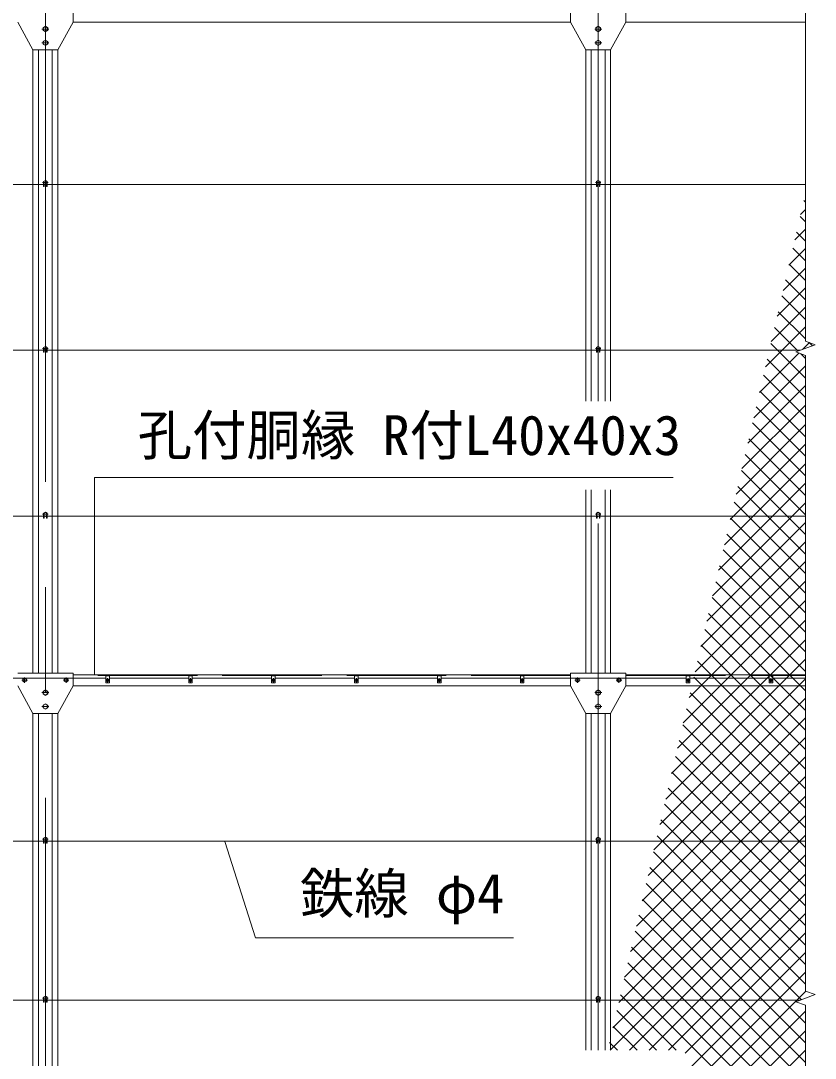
# Model space of a CAD drawing. Units: millimetres, scale not verified. Extents: x -12600 to 12600, y -8910 to 8910.
# Drawn here: x -7392 to -4517, y -2800 to 953 of the extents above; entities that cross this region are included whole.
import ezdxf
from ezdxf.enums import TextEntityAlignment as Align

# ---------------------------------------------------------------- set-up
doc = ezdxf.new("R2010")
doc.units = ezdxf.units.MM
doc.header["$LTSCALE"] = 60
doc.linetypes.add('DASHED', pattern=[7.5, 6, -1.5])
doc.linetypes.add('USER1', pattern=[50.8, 31.75, -6.35, 6.35, -6.35])
for name, color, linetype, lineweight in [('0-1_D-BMK', 2, 'USER1', 13), ('0-4_D-STR1', 1, 'Continuous', 18), ('0-6_D-STR3', 3, 'Continuous', 13), ('0-7_D-STR-DIM', 7, 'Continuous', 9), ('0-9_D-STR-TXT', 7, 'Continuous', 9), ('0-A_D-STR2', 7, 'Continuous', 9)]:
    doc.layers.add(name, color=color, linetype=linetype, lineweight=lineweight)
doc.styles.add('ＭＳ ゴシック', font='')
doc.styles.get('ＭＳ ゴシック').set_extended_font_data('MS Gothic')

msp = doc.modelspace()

# ---------------------------------------------------------------- linework, layer by layer
at = {"layer": '0-1_D-BMK'}
for p, q in [((-7302.38, -3762.35), (-7302.38, 4423.54)), ((-5302.38, -423.68), (-5302.38, 1655.77)), ((-7289.63, 922.65), (-7315.13, 922.65)), ((-5289.63, 922.65), (-5315.13, 922.65)), ((-7289.63, 872.65), (-7315.13, 872.65)), ((-5289.63, 872.65), (-5315.13, 872.65)), ((-7292.38, 367.65), (-7312.38, 367.65)), ((-5292.38, 367.65), (-5312.38, 367.65)), ((-7292.38, -232.35), (-7312.38, -232.35)), ((-5292.38, -232.35), (-5312.38, -232.35)), ((-5302.38, -2770.86), (-5302.38, -744.23)), ((-7292.38, -832.35), (-7312.38, -832.35)), ((-5292.38, -832.35), (-5312.38, -832.35)), ((-7377.38, -1422.35), (-7377.38, -1442.35)), ((-7227.38, -1422.35), (-7227.38, -1442.35)), ((-7077.38, -1424.91), (-7077.38, -1439.79)), ((-6777.38, -1424.91), (-6777.38, -1439.79)), ((-6477.38, -1424.91), (-6477.38, -1439.79)), ((-6177.38, -1424.91), (-6177.38, -1439.79)), ((-5877.38, -1424.91), (-5877.38, -1439.79)), ((-5577.38, -1424.91), (-5577.38, -1439.79)), ((-5377.38, -1422.35), (-5377.38, -1442.35)), ((-5227.38, -1422.35), (-5227.38, -1442.35)), ((-4977.38, -1424.91), (-4977.38, -1439.79)), ((-4677.38, -1424.91), (-4677.38, -1439.79)), ((-7387.38, -1432.35), (-7367.38, -1432.35)), ((-7217.38, -1432.35), (-7237.38, -1432.35)), ((-7084.81, -1432.35), (-7069.94, -1432.35)), ((-6784.81, -1432.35), (-6769.94, -1432.35)), ((-6484.81, -1432.35), (-6469.94, -1432.35)), ((-6184.81, -1432.35), (-6169.94, -1432.35)), ((-5884.81, -1432.35), (-5869.94, -1432.35)), ((-5584.81, -1432.35), (-5569.94, -1432.35)), ((-5387.38, -1432.35), (-5367.38, -1432.35)), ((-5217.38, -1432.35), (-5237.38, -1432.35)), ((-4984.81, -1432.35), (-4969.94, -1432.35)), ((-4684.81, -1432.35), (-4669.94, -1432.35)), ((-7289.63, -1477.35), (-7315.13, -1477.35)), ((-5289.63, -1477.35), (-5315.13, -1477.35)), ((-7289.63, -1527.35), (-7315.13, -1527.35)), ((-5289.63, -1527.35), (-5315.13, -1527.35)), ((-7292.38, -2007.35), (-7312.38, -2007.35)), ((-5292.38, -2007.35), (-5312.38, -2007.35)), ((-7292.38, -2582.35), (-7312.38, -2582.35)), ((-5292.38, -2582.35), (-5312.38, -2582.35))]:
    msp.add_line(p, q, dxfattribs=at)
at = {"layer": '0-4_D-STR1'}
for p, q in [((-5402.38, 947.65), (-7202.38, 947.65)), ((-5202.38, 947.65), (-4552.38, 947.65)), ((-7347.38, 847.65), (-7347.38, -1407.35)), ((-7327.38, 847.65), (-7327.38, -1407.35)), ((-7277.38, -1407.35), (-7277.38, 847.65)), ((-7257.38, -1407.35), (-7257.38, 847.65)), ((-5347.38, 847.65), (-5347.38, -423.68)), ((-5327.38, 847.65), (-5327.38, -423.68)), ((-5277.38, -423.68), (-5277.38, 847.65)), ((-5257.38, -423.68), (-5257.38, 847.65)), ((-5347.38, -744.23), (-5347.38, -1407.35)), ((-5327.38, -744.23), (-5327.38, -1407.35)), ((-5277.38, -1407.35), (-5277.38, -744.23)), ((-5257.38, -1407.35), (-5257.38, -744.23)), ((-5402.38, -1412.35), (-7202.38, -1412.35)), ((-5202.38, -1412.35), (-4552.38, -1412.35)), ((-5402.38, -1452.35), (-7202.38, -1452.35)), ((-5202.38, -1452.35), (-4552.38, -1452.35)), ((-7347.38, -1552.35), (-7347.38, -3587.35)), ((-7327.38, -1552.35), (-7327.38, -3587.35)), ((-7277.38, -3587.35), (-7277.38, -1552.35)), ((-7257.38, -3587.35), (-7257.38, -1552.35)), ((-5347.38, -1552.35), (-5347.38, -2770.86)), ((-5327.38, -1552.35), (-5327.38, -2770.86)), ((-5277.38, -2770.86), (-5277.38, -1552.35)), ((-5257.38, -2770.86), (-5257.38, -1552.35))]:
    msp.add_line(p, q, dxfattribs=at)
at = {"layer": '0-4_D-STR1', "linetype": 'DASHED'}
for p, q in [((-5402.38, -1415.35), (-7202.38, -1415.35)), ((-5202.38, -1415.35), (-4552.38, -1415.35))]:
    msp.add_line(p, q, dxfattribs=at)
at = {"layer": '0-6_D-STR3'}
for p, q in [((-7202.38, 992.65), (-7202.38, 947.65)), ((-5402.38, 992.65), (-5402.38, 947.65)), ((-5202.38, 992.65), (-5202.38, 947.65)), ((-7402.38, 947.65), (-7347.38, 847.65)), ((-5402.38, 947.65), (-5347.38, 847.65)), ((-7302.38, 912.84), (-7310.88, 917.74)), ((-7293.88, 917.74), (-7302.38, 912.84)), ((-5302.38, 912.84), (-5310.88, 917.74)), ((-5293.88, 917.74), (-5302.38, 912.84)), ((-7302.38, 862.84), (-7310.88, 867.74)), ((-7293.88, 867.74), (-7302.38, 862.84)), ((-5302.38, 862.84), (-5310.88, 867.74)), ((-5293.88, 867.74), (-5302.38, 862.84)), ((-4552.38, 360.9), (-9282.38, 360.9)), ((-7302.38, 375.16), (-7308.88, 371.4)), ((-7308.88, 371.4), (-7308.88, 363.9)), ((-7308.88, 363.9), (-7302.38, 360.15)), ((-7308.63, 363.75), (-7308.63, 353.65)), ((-7308.63, 353.65), (-7306.63, 353.65)), ((-7306.63, 362.6), (-7306.63, 353.65)), ((-7295.88, 371.4), (-7302.38, 375.16)), ((-7302.38, 360.15), (-7295.88, 363.9)), ((-7298.13, 362.6), (-7298.13, 353.65)), ((-7298.13, 353.65), (-7296.13, 353.65)), ((-7296.13, 363.75), (-7296.13, 353.65)), ((-7295.88, 363.9), (-7295.88, 371.4)), ((-5302.38, 375.16), (-5308.88, 371.4)), ((-5308.88, 371.4), (-5308.88, 363.9)), ((-5308.88, 363.9), (-5302.38, 360.15)), ((-5308.63, 363.75), (-5308.63, 353.65)), ((-5308.63, 353.65), (-5306.63, 353.65)), ((-5306.63, 362.6), (-5306.63, 353.65)), ((-5295.88, 371.4), (-5302.38, 375.16)), ((-5302.38, 360.15), (-5295.88, 363.9)), ((-5298.13, 362.6), (-5298.13, 353.65)), ((-5298.13, 353.65), (-5296.13, 353.65)), ((-5296.13, 363.75), (-5296.13, 353.65)), ((-5295.88, 363.9), (-5295.88, 371.4)), ((-7302.38, -224.84), (-7308.88, -228.6)), ((-7295.88, -228.6), (-7302.38, -224.84)), ((-5302.38, -224.84), (-5308.88, -228.6)), ((-5295.88, -228.6), (-5302.38, -224.84)), ((-4570.92, -239.1), (-9282.38, -239.1)), ((-7308.88, -228.6), (-7308.88, -236.1)), ((-7308.88, -236.1), (-7302.38, -239.85)), ((-7308.63, -236.25), (-7308.63, -246.35)), ((-7308.63, -246.35), (-7306.63, -246.35)), ((-7306.63, -237.4), (-7306.63, -246.35)), ((-7302.38, -239.85), (-7295.88, -236.1)), ((-7298.13, -237.4), (-7298.13, -246.35)), ((-7298.13, -246.35), (-7296.13, -246.35)), ((-7296.13, -236.25), (-7296.13, -246.35)), ((-7295.88, -236.1), (-7295.88, -228.6)), ((-5308.88, -228.6), (-5308.88, -236.1)), ((-5308.88, -236.1), (-5302.38, -239.85)), ((-5308.63, -236.25), (-5308.63, -246.35)), ((-5308.63, -246.35), (-5306.63, -246.35)), ((-5306.63, -237.4), (-5306.63, -246.35)), ((-5302.38, -239.85), (-5295.88, -236.1)), ((-5298.13, -237.4), (-5298.13, -246.35)), ((-5298.13, -246.35), (-5296.13, -246.35)), ((-5296.13, -236.25), (-5296.13, -246.35)), ((-5295.88, -236.1), (-5295.88, -228.6)), ((-7302.38, -824.84), (-7308.88, -828.6)), ((-7295.88, -828.6), (-7302.38, -824.84)), ((-5302.38, -824.84), (-5308.88, -828.6)), ((-5295.88, -828.6), (-5302.38, -824.84)), ((-4552.38, -839.1), (-9282.38, -839.1)), ((-7308.88, -828.6), (-7308.88, -836.1)), ((-7308.88, -836.1), (-7302.38, -839.85)), ((-7308.63, -836.25), (-7308.63, -846.35)), ((-7308.63, -846.35), (-7306.63, -846.35)), ((-7306.63, -837.4), (-7306.63, -846.35)), ((-7302.38, -839.85), (-7295.88, -836.1)), ((-7298.13, -837.4), (-7298.13, -846.35)), ((-7298.13, -846.35), (-7296.13, -846.35)), ((-7296.13, -836.25), (-7296.13, -846.35)), ((-7295.88, -836.1), (-7295.88, -828.6)), ((-5308.88, -828.6), (-5308.88, -836.1)), ((-5308.88, -836.1), (-5302.38, -839.85)), ((-5308.63, -836.25), (-5308.63, -846.35)), ((-5308.63, -846.35), (-5306.63, -846.35)), ((-5306.63, -837.4), (-5306.63, -846.35)), ((-5302.38, -839.85), (-5295.88, -836.1)), ((-5298.13, -837.4), (-5298.13, -846.35)), ((-5298.13, -846.35), (-5296.13, -846.35)), ((-5296.13, -836.25), (-5296.13, -846.35)), ((-5295.88, -836.1), (-5295.88, -828.6)), ((-7083.88, -1424.35), (-7670.88, -1424.35)), ((-7402.38, -1407.35), (-7202.38, -1407.35)), ((-7383.88, -1428.6), (-7377.38, -1424.84)), ((-7377.38, -1424.84), (-7370.88, -1428.6)), ((-7227.38, -1424.84), (-7233.88, -1428.6)), ((-7220.88, -1428.6), (-7227.38, -1424.84)), ((-7202.38, -1407.35), (-7202.38, -1452.35)), ((-6783.88, -1424.35), (-7070.88, -1424.35)), ((-6483.88, -1424.35), (-6770.88, -1424.35)), ((-6183.88, -1424.35), (-6470.88, -1424.35)), ((-5883.88, -1424.35), (-6170.88, -1424.35)), ((-5583.88, -1424.35), (-5870.88, -1424.35)), ((-4983.88, -1424.35), (-5570.88, -1424.35)), ((-5402.38, -1407.35), (-5402.38, -1452.35)), ((-5402.38, -1407.35), (-5202.38, -1407.35)), ((-5383.88, -1428.6), (-5377.38, -1424.84)), ((-5377.38, -1424.84), (-5370.88, -1428.6)), ((-5227.38, -1424.84), (-5233.88, -1428.6)), ((-5220.88, -1428.6), (-5227.38, -1424.84)), ((-5202.38, -1407.35), (-5202.38, -1452.35)), ((-4683.88, -1424.35), (-4970.88, -1424.35)), ((-4670.88, -1424.35), (-4552.37, -1424.35)), ((-7402.38, -1452.35), (-7347.38, -1552.35)), ((-7383.88, -1436.1), (-7383.88, -1428.6)), ((-7377.38, -1439.85), (-7383.88, -1436.1)), ((-7370.88, -1436.1), (-7377.38, -1439.85)), ((-7370.88, -1428.6), (-7370.88, -1436.1)), ((-7233.88, -1428.6), (-7233.88, -1436.1)), ((-7233.88, -1436.1), (-7227.38, -1439.85)), ((-7227.38, -1439.85), (-7220.88, -1436.1)), ((-7220.88, -1436.1), (-7220.88, -1428.6)), ((-5402.38, -1452.35), (-5347.38, -1552.35)), ((-5383.88, -1436.1), (-5383.88, -1428.6)), ((-5377.38, -1439.85), (-5383.88, -1436.1)), ((-5370.88, -1436.1), (-5377.38, -1439.85)), ((-5370.88, -1428.6), (-5370.88, -1436.1)), ((-5233.88, -1428.6), (-5233.88, -1436.1)), ((-5233.88, -1436.1), (-5227.38, -1439.85)), ((-5227.38, -1439.85), (-5220.88, -1436.1)), ((-5220.88, -1436.1), (-5220.88, -1428.6)), ((-7302.38, -1487.16), (-7310.88, -1482.26)), ((-7293.88, -1482.26), (-7302.38, -1487.16)), ((-5302.38, -1487.16), (-5310.88, -1482.26)), ((-5293.88, -1482.26), (-5302.38, -1487.16)), ((-7302.38, -1537.16), (-7310.88, -1532.26)), ((-7293.88, -1532.26), (-7302.38, -1537.16)), ((-5302.38, -1537.16), (-5310.88, -1532.26)), ((-5293.88, -1532.26), (-5302.38, -1537.16)), ((-4552.38, -2014.1), (-9282.38, -2014.1)), ((-7302.38, -1999.84), (-7308.88, -2003.6)), ((-7308.88, -2003.6), (-7308.88, -2011.1)), ((-7308.88, -2011.1), (-7302.38, -2014.85)), ((-7308.63, -2011.25), (-7308.63, -2021.35)), ((-7308.63, -2021.35), (-7306.63, -2021.35)), ((-7306.63, -2012.4), (-7306.63, -2021.35)), ((-7295.88, -2003.6), (-7302.38, -1999.84)), ((-7302.38, -2014.85), (-7295.88, -2011.1)), ((-7298.13, -2012.4), (-7298.13, -2021.35)), ((-7298.13, -2021.35), (-7296.13, -2021.35)), ((-7296.13, -2011.25), (-7296.13, -2021.35)), ((-7295.88, -2011.1), (-7295.88, -2003.6)), ((-5302.38, -1999.84), (-5308.88, -2003.6)), ((-5308.88, -2003.6), (-5308.88, -2011.1)), ((-5308.88, -2011.1), (-5302.38, -2014.85)), ((-5308.63, -2011.25), (-5308.63, -2021.35)), ((-5308.63, -2021.35), (-5306.63, -2021.35)), ((-5306.63, -2012.4), (-5306.63, -2021.35)), ((-5295.88, -2003.6), (-5302.38, -1999.84)), ((-5302.38, -2014.85), (-5295.88, -2011.1)), ((-5298.13, -2012.4), (-5298.13, -2021.35)), ((-5298.13, -2021.35), (-5296.13, -2021.35)), ((-5296.13, -2011.25), (-5296.13, -2021.35)), ((-5295.88, -2011.1), (-5295.88, -2003.6)), ((-7302.38, -2574.84), (-7308.88, -2578.6)), ((-7308.88, -2578.6), (-7308.88, -2586.1)), ((-7308.88, -2586.1), (-7302.38, -2589.85)), ((-7308.63, -2586.25), (-7308.63, -2596.35)), ((-7306.63, -2587.4), (-7306.63, -2596.35)), ((-7295.88, -2578.6), (-7302.38, -2574.84)), ((-7302.38, -2589.85), (-7295.88, -2586.1)), ((-7298.13, -2587.4), (-7298.13, -2596.35)), ((-7296.13, -2586.25), (-7296.13, -2596.35)), ((-7295.88, -2586.1), (-7295.88, -2578.6)), ((-5302.38, -2574.84), (-5308.88, -2578.6)), ((-5308.88, -2578.6), (-5308.88, -2586.1)), ((-5308.88, -2586.1), (-5302.38, -2589.85)), ((-5308.63, -2586.25), (-5308.63, -2596.35)), ((-5306.63, -2587.4), (-5306.63, -2596.35)), ((-5295.88, -2578.6), (-5302.38, -2574.84)), ((-5302.38, -2589.85), (-5295.88, -2586.1)), ((-5298.13, -2587.4), (-5298.13, -2596.35)), ((-5296.13, -2586.25), (-5296.13, -2596.35)), ((-5295.88, -2586.1), (-5295.88, -2578.6)), ((-4570.92, -2589.1), (-9282.38, -2589.1)), ((-7308.63, -2596.35), (-7306.63, -2596.35)), ((-7298.13, -2596.35), (-7296.13, -2596.35)), ((-5308.63, -2596.35), (-5306.63, -2596.35)), ((-5298.13, -2596.35), (-5296.13, -2596.35))]:
    msp.add_line(p, q, dxfattribs=at)
for points in [[(-7347.38, 847.65), (-7257.38, 847.65), (-7202.38, 947.65)], [(-5347.38, 847.65), (-5257.38, 847.65), (-5202.38, 947.65)], [(-7310.88, 917.74), (-7310.88, 927.56), (-7302.38, 932.47)], [(-7302.38, 932.47), (-7293.88, 927.56), (-7293.88, 917.74)], [(-5310.88, 917.74), (-5310.88, 927.56), (-5302.38, 932.47)], [(-5302.38, 932.47), (-5293.88, 927.56), (-5293.88, 917.74)], [(-7310.88, 867.74), (-7310.88, 877.56), (-7302.38, 882.47)], [(-7302.38, 882.47), (-7293.88, 877.56), (-7293.88, 867.74)], [(-5310.88, 867.74), (-5310.88, 877.56), (-5302.38, 882.47)], [(-5302.38, 882.47), (-5293.88, 877.56), (-5293.88, 867.74)], [(-7347.38, -1552.35), (-7257.38, -1552.35), (-7202.38, -1452.35)], [(-5347.38, -1552.35), (-5257.38, -1552.35), (-5202.38, -1452.35)], [(-7310.88, -1482.26), (-7310.88, -1472.44), (-7302.38, -1467.53)], [(-7302.38, -1467.53), (-7293.88, -1472.44), (-7293.88, -1482.26)], [(-5310.88, -1482.26), (-5310.88, -1472.44), (-5302.38, -1467.53)], [(-5302.38, -1467.53), (-5293.88, -1472.44), (-5293.88, -1482.26)], [(-7310.88, -1532.26), (-7310.88, -1522.44), (-7302.38, -1517.53)], [(-7302.38, -1517.53), (-7293.88, -1522.44), (-7293.88, -1532.26)], [(-5310.88, -1532.26), (-5310.88, -1522.44), (-5302.38, -1517.53)], [(-5302.38, -1517.53), (-5293.88, -1522.44), (-5293.88, -1532.26)]]:
    msp.add_lwpolyline(points, dxfattribs=at)
for points in [[(-7083.88, -1416.35), (-7070.88, -1416.35), (-7070.88, -1442.35), (-7083.88, -1442.35)], [(-6783.88, -1416.35), (-6770.88, -1416.35), (-6770.88, -1442.35), (-6783.88, -1442.35)], [(-6483.88, -1416.35), (-6470.88, -1416.35), (-6470.88, -1442.35), (-6483.88, -1442.35)], [(-6183.88, -1416.35), (-6170.88, -1416.35), (-6170.88, -1442.35), (-6183.88, -1442.35)], [(-5883.88, -1416.35), (-5870.88, -1416.35), (-5870.88, -1442.35), (-5883.88, -1442.35)], [(-5583.88, -1416.35), (-5570.88, -1416.35), (-5570.88, -1442.35), (-5583.88, -1442.35)], [(-4983.88, -1416.35), (-4970.88, -1416.35), (-4970.88, -1442.35), (-4983.88, -1442.35)], [(-4683.88, -1416.35), (-4670.88, -1416.35), (-4670.88, -1442.35), (-4683.88, -1442.35)]]:
    msp.add_lwpolyline(points, close=True, dxfattribs=at)
for centre, radius in [((-7302.38, 922.65), 8.25), ((-5302.38, 922.65), 8.25), ((-7302.38, 872.65), 8.25), ((-5302.38, 872.65), 8.25), ((-7302.38, 367.65), 6.25), ((-5302.38, 367.65), 6.25), ((-7302.38, -232.35), 6.25), ((-5302.38, -232.35), 6.25), ((-7302.38, -832.35), 6.25), ((-5302.38, -832.35), 6.25), ((-7377.38, -1432.35), 6.25), ((-7227.38, -1432.35), 6.25), ((-7077.38, -1432.35), 5.25), ((-6777.38, -1432.35), 5.25), ((-6477.38, -1432.35), 5.25), ((-6177.38, -1432.35), 5.25), ((-5877.38, -1432.35), 5.25), ((-5577.38, -1432.35), 5.25), ((-5377.38, -1432.35), 6.25), ((-5227.38, -1432.35), 6.25), ((-4977.38, -1432.35), 5.25), ((-4677.38, -1432.35), 5.25), ((-7302.38, -1477.35), 8.25), ((-5302.38, -1477.35), 8.25), ((-7302.38, -1527.35), 8.25), ((-5302.38, -1527.35), 8.25), ((-7302.38, -2007.35), 6.25), ((-5302.38, -2007.35), 6.25), ((-7302.38, -2582.35), 6.25), ((-5302.38, -2582.35), 6.25)]:
    msp.add_circle(centre, radius, dxfattribs=at)
at = {"layer": '0-7_D-STR-DIM'}
for p, q in [((-4552.38, 2092), (-4552.38, -206.7)), ((-4587.61, -245.18), (-4517.14, -219.52)), ((-4517.14, -219.52), (-4552.37, -206.7)), ((-4552.37, -258), (-4587.61, -245.18)), ((-4552.38, -258), (-4552.38, -2556.7)), ((-4587.61, -2595.18), (-4517.14, -2569.52)), ((-4517.14, -2569.52), (-4552.37, -2556.7)), ((-4552.37, -2608), (-4587.61, -2595.18)), ((-4552.38, -2608), (-4552.38, -4236.7))]:
    msp.add_line(p, q, dxfattribs=at)
at = {"layer": '0-9_D-STR-TXT'}
for points in [[(-5030.81, -699.2), (-7124.44, -699.2), (-7124.44, -1413.95)], [(-5608.62, -2363.63), (-6542.61, -2363.63), (-6652.81, -2016.01)]]:
    msp.add_lwpolyline(points, dxfattribs=at)
at = {"layer": '0-A_D-STR2'}
for p, q in [((-4552.38, 296.69), (-4558.33, 302.65)), ((-4569.95, 252.33), (-4552.38, 269.9)), ((-4552.38, 225.98), (-4571.6, 245.2)), ((-4591.18, 160.39), (-4552.38, 199.19)), ((-4552.38, 155.27), (-4584.86, 187.75)), ((-4612.4, 68.46), (-4552.38, 128.48)), ((-4552.38, 84.56), (-4598.12, 130.3)), ((-4633.63, -23.48), (-4552.38, 57.77)), ((-4552.38, 13.85), (-4611.39, 72.86)), ((-4552.38, -56.86), (-4624.65, 15.41)), ((-4654.85, -115.41), (-4552.38, -12.94)), ((-4552.38, -127.57), (-4637.91, -42.04)), ((-4676.08, -207.35), (-4552.38, -83.65)), ((-4552.38, -198.29), (-4651.17, -99.49)), ((-4697.3, -299.29), (-4552.38, -154.36)), ((-4579.24, -242.13), (-4664.44, -156.93)), ((-4552.37, -339.71), (-4677.7, -214.38)), ((-4563.82, -236.52), (-4538.91, -211.6)), ((-4527.4, -223.26), (-4539.15, -211.51)), ((-4718.53, -391.22), (-4576.52, -249.21)), ((-4552.37, -269), (-4569.66, -251.71)), ((-4739.75, -483.16), (-4552.37, -295.78)), ((-4552.37, -410.42), (-4690.96, -271.83)), ((-4552.37, -481.13), (-4704.23, -329.28)), ((-4760.98, -575.09), (-4552.37, -366.49)), ((-4552.37, -551.84), (-4717.49, -386.73)), ((-4782.2, -667.03), (-4552.37, -437.2)), ((-4552.37, -622.55), (-4730.75, -444.17)), ((-4803.43, -758.96), (-4552.37, -507.91)), ((-4552.37, -693.26), (-4744.01, -501.62)), ((-4552.37, -763.97), (-4757.28, -559.07)), ((-4824.65, -850.9), (-4552.37, -578.62)), ((-4552.37, -834.68), (-4770.54, -616.52)), ((-4845.88, -942.84), (-4552.37, -649.33)), ((-4552.37, -905.39), (-4783.8, -673.96)), ((-4867.1, -1034.77), (-4552.37, -720.04)), ((-4552.37, -976.1), (-4797.07, -731.41)), ((-4888.33, -1126.71), (-4552.37, -790.76)), ((-4552.37, -1046.81), (-4810.33, -788.86)), ((-4909.55, -1218.64), (-4552.37, -861.47)), ((-4552.37, -1117.52), (-4823.59, -846.31)), ((-4930.78, -1310.58), (-4552.37, -932.18)), ((-4552.37, -1188.23), (-4836.85, -903.76)), ((-4552.37, -1258.95), (-4850.12, -961.2)), ((-4952, -1402.51), (-4552.37, -1002.89)), ((-4552.37, -1329.66), (-4863.38, -1018.65)), ((-4973.23, -1494.45), (-4552.37, -1073.6)), ((-4552.37, -1400.37), (-4876.64, -1076.1)), ((-4994.45, -1586.39), (-4552.37, -1144.31)), ((-4552.37, -1471.08), (-4889.91, -1133.55)), ((-4552.37, -1541.79), (-4903.17, -1190.99)), ((-5015.68, -1678.32), (-4552.37, -1215.02)), ((-4552.37, -1612.5), (-4916.43, -1248.44)), ((-5036.9, -1770.26), (-4552.37, -1285.73)), ((-4552.37, -1683.21), (-4929.69, -1305.89)), ((-5058.13, -1862.19), (-4552.37, -1356.44)), ((-4552.37, -1753.92), (-4942.96, -1363.34)), ((-4552.37, -1824.63), (-4956.22, -1420.79)), ((-5079.35, -1954.13), (-4552.37, -1427.15)), ((-5100.58, -2046.06), (-4552.37, -1497.86)), ((-4552.37, -1895.34), (-4969.48, -1478.23)), ((-4552.37, -1966.05), (-4982.75, -1535.68)), ((-5121.8, -2138), (-4552.37, -1568.57)), ((-4552.37, -2036.76), (-4996.01, -1593.13)), ((-5143.03, -2229.94), (-4552.37, -1639.28)), ((-4552.37, -2107.47), (-5009.27, -1650.58)), ((-5164.25, -2321.87), (-4552.37, -1709.99)), ((-4552.37, -2178.18), (-5022.53, -1708.02)), ((-5185.48, -2413.81), (-4552.37, -1780.7)), ((-4552.37, -2248.89), (-5035.8, -1765.47)), ((-4552.37, -2319.61), (-5049.06, -1822.92)), ((-5206.7, -2505.74), (-4552.37, -1851.42)), ((-4552.37, -2390.32), (-5062.32, -1880.37)), ((-5227.93, -2597.68), (-4552.37, -1922.13)), ((-4552.37, -2461.03), (-5075.59, -1937.82)), ((-5249.15, -2689.61), (-4552.37, -1992.84)), ((-4552.37, -2531.74), (-5088.85, -1995.26)), ((-5259.68, -2770.86), (-4552.37, -2063.55)), ((-4567.11, -2587.71), (-5102.11, -2052.71)), ((-5188.97, -2770.86), (-4552.37, -2134.26)), ((-4552.37, -2673.16), (-5115.37, -2110.16)), ((-4552.37, -2743.87), (-5128.64, -2167.61)), ((-5118.26, -2770.86), (-4552.37, -2204.97)), ((-4552.37, -2814.58), (-5141.9, -2225.06)), ((-4552.38, -2885.29), (-5155.16, -2282.5)), ((-5047.55, -2770.86), (-4552.37, -2275.68)), ((-4552.38, -2956), (-5168.43, -2339.95)), ((-4987.67, -2781.68), (-4552.37, -2346.39)), ((-4552.38, -3026.71), (-5181.69, -2397.4)), ((-4987.67, -2852.39), (-4552.37, -2417.1)), ((-4552.38, -3097.42), (-5194.95, -2454.85)), ((-4552.38, -3168.13), (-5208.21, -2512.29)), ((-4987.67, -2923.1), (-4552.37, -2487.81)), ((-5020.36, -2770.86), (-5221.48, -2569.74)), ((-4987.67, -2993.81), (-4551.04, -2557.18)), ((-5091.07, -2770.86), (-5234.74, -2627.19)), ((-4987.67, -3064.52), (-4552.37, -2629.23)), ((-5461.4, -3608.97), (-4552.37, -2699.94)), ((-5161.78, -2770.86), (-5248, -2684.64)), ((-5479.07, -3697.35), (-4552.37, -2770.65)), ((-5232.5, -2770.86), (-5261.27, -2742.09))]:
    msp.add_line(p, q, dxfattribs=at)

# ---------------------------------------------------------------- texts
at = {"layer": '0-9_D-STR-TXT', "style": 'ＭＳ ゴシック'}
for s, p in [('孔付胴縁 R付L40x40x3', (-6968.62, -661.44)), ('鉄線 φ4', (-6381.47, -2319.02))]:
    msp.add_text(s, height=144.3, dxfattribs=at).set_placement(p, align=Align.BOTTOM_LEFT)

doc.saveas('drawing.dxf')
